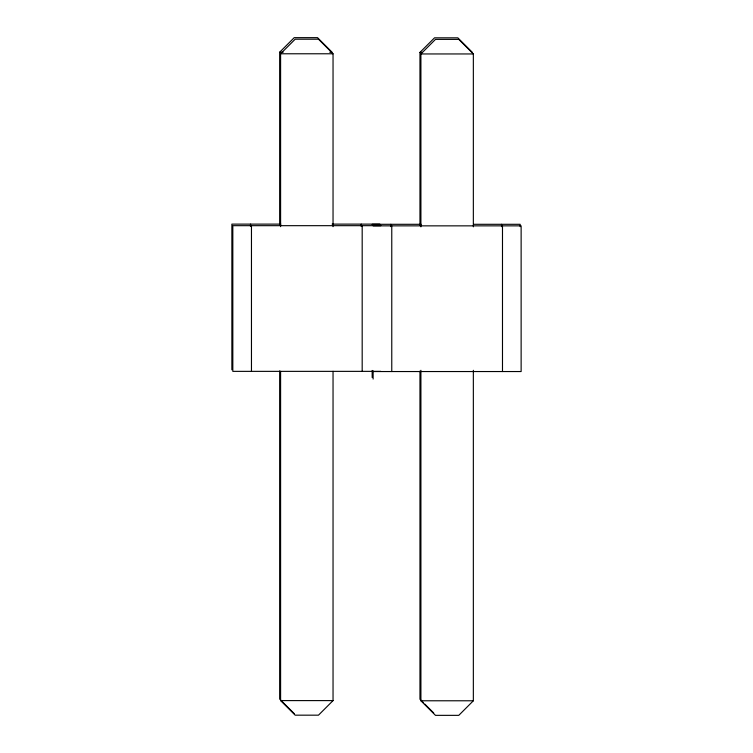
<?xml version="1.0" encoding="UTF-8"?>
<svg xmlns="http://www.w3.org/2000/svg" width="753" height="753" viewBox="0 0 753 753"><rect width="100%" height="100%" fill="white"/><g stroke="black" fill="none" stroke-linecap="round" stroke-linejoin="round"><path stroke-width="1.13" d="M279.655 225.1L279.655 52.221L294.225 37.65L317.531 37.65L332.101 52.221L329.767 52.221M280.596 226.653L280.596 53.774L295.167 39.203L318.481 39.203L333.042 53.774L333.042 226.653M419.958 225.279L419.958 52.399L434.528 37.829L457.833 37.829L472.404 52.399M420.908 226.832L420.908 53.952L435.469 39.382L458.784 39.382L473.345 53.952L473.345 226.832M333.042 371.304L333.042 700.601L318.481 715.171L295.167 715.171L280.596 700.601L280.596 371.304M473.345 370.307L473.345 700.779L458.784 715.35L435.469 715.35L420.908 700.779L420.908 370.307M279.655 52.221L283.147 52.221M419.958 52.399L422.292 52.399M280.596 53.774L333.042 53.774M420.908 53.952L473.345 53.952M280.822 224.121L231.868 224.121L231.868 369.808M332.101 224.121L379.879 224.121M372.17 224.3L421.125 224.3M473.571 224.3L520.182 224.3L520.182 226.653M380.83 225.674L232.818 225.674L232.818 371.361L380.83 371.361M373.121 225.853L521.132 225.853L521.132 371.54L373.121 371.54M280.596 700.601L333.042 700.601M420.908 700.779L473.345 700.779M423.195 702.464L419.958 699.226L419.958 371.107M424.814 704.083L433.719 712.987M294.225 713.618L279.655 699.048L279.655 370.928M502.486 225.853L502.486 371.54M501.536 224.3L501.536 226.653M391.767 225.853L391.767 371.54M390.816 224.3L390.816 226.653M373.121 370.834L373.121 379.06M372.17 370.448L372.17 377.498M362.184 225.674L362.184 371.361M361.233 224.121L361.233 226.474M251.464 225.674L251.464 371.361M250.514 224.121L250.514 226.474"/></g></svg>
